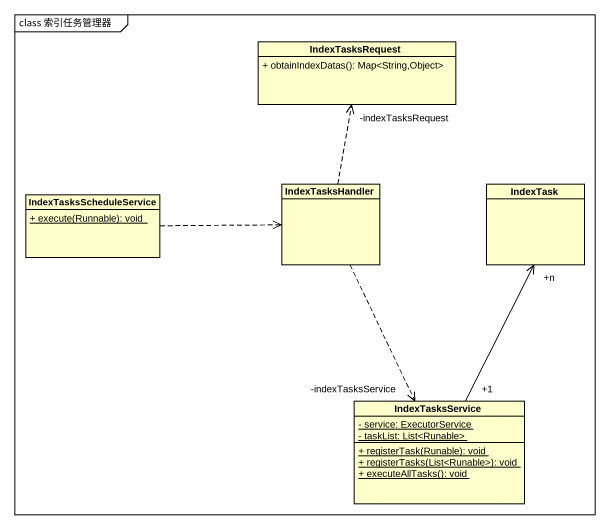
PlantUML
@startuml
mainframe class 索引任务管理器
hide circle
hide empty members
skinparam classAttributeIconSize 0
class IndexTasksRequest {
  + obtainIndexDatas(): Map<String,Object>
}
class IndexTasksScheduleService {
  {static} + execute(Runnable): void
}
class IndexTasksHandler
class IndexTask
class IndexTasksService {
  {static} - service: ExecutorService
  {static} - taskList: List<Runable>
  {static} + registerTask(Runable): void
  {static} + registerTasks(List<Runable>): void
  {static} + executeAllTasks(): void
}
IndexTasksScheduleService .right.> IndexTasksHandler
IndexTasksHandler .up.> "-indexTasksRequest" IndexTasksRequest
IndexTasksHandler ..> "-indexTasksService" IndexTasksService
IndexTasksService "+1" -up-> "+n" IndexTask
@enduml
